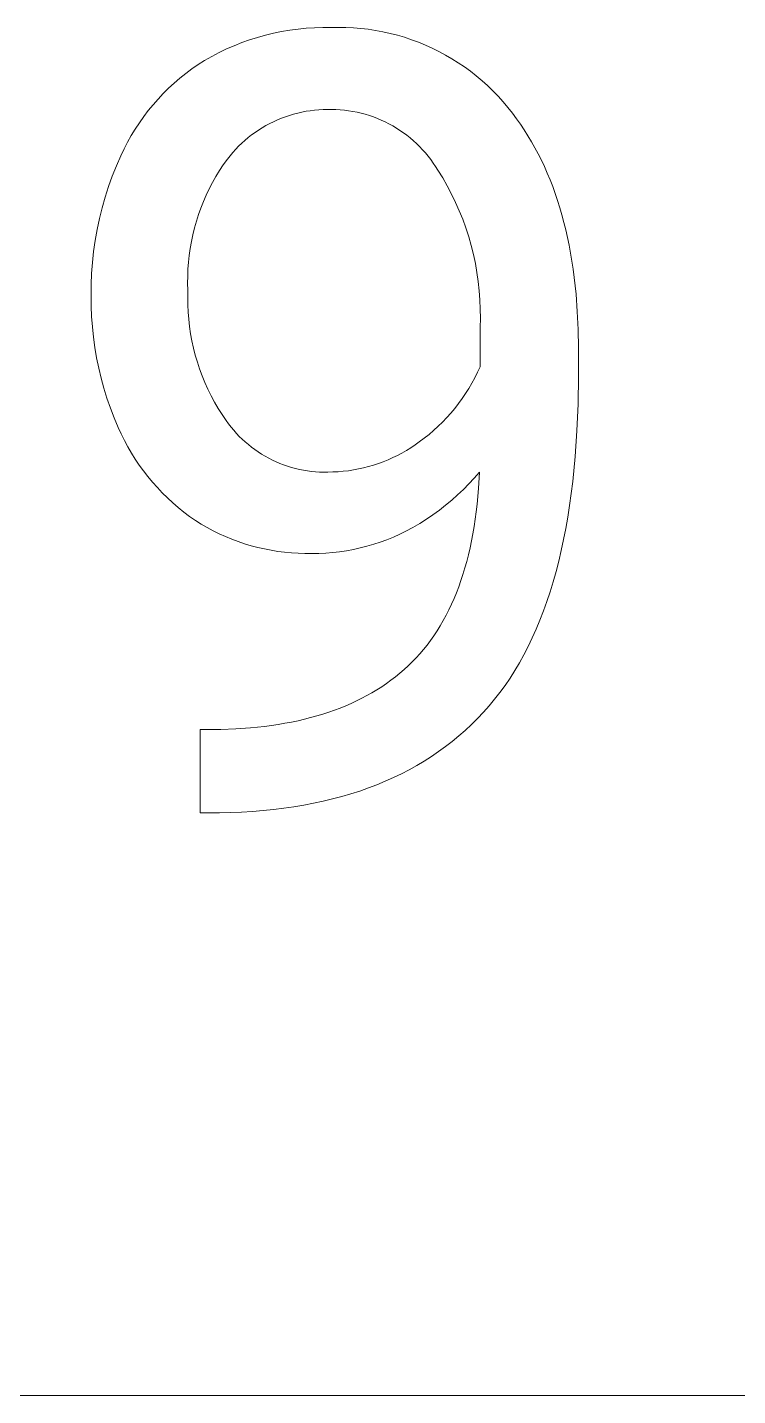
# Model space of a CAD drawing. Header units: millimetres. Extents: x -1576 to 3664, y -445 to 3215.
# Drawn here: x 2837.6 to 2883.2, y -152.5 to -64.8 of the extents above; entities that cross this region are included whole.
import ezdxf

# ---------------------------------------------------------------- set-up
doc = ezdxf.new("R2010")
doc.units = ezdxf.units.MM
doc.header["$MEASUREMENT"] = 0
doc.layers.add('Domyślny', color=7, linetype='Continuous', true_color=0x000000)

msp = doc.modelspace()

# ---------------------------------------------------------------- linework, layer by layer
at = {"layer": 'Domyślny', "color": 18, "lineweight": 15, "true_color": 0x000000}
for p, q in [((2854.985, -64.906), (2855.513, -64.854)), ((2855.513, -64.854), (2856.043, -64.82)), ((2856.043, -64.82), (2856.574, -64.805)), ((2856.574, -64.805), (2857.104, -64.808)), ((2857.104, -64.808), (2857.582, -64.797)), ((2857.582, -64.797), (2858.059, -64.803)), ((2858.059, -64.803), (2858.535, -64.826)), ((2858.535, -64.826), (2859.011, -64.864)), ((2859.011, -64.864), (2859.485, -64.919)), ((2851.382, -65.777), (2851.883, -65.599)), ((2851.883, -65.599), (2852.389, -65.439)), ((2852.389, -65.439), (2852.9, -65.296)), ((2852.9, -65.296), (2853.416, -65.171)), ((2853.416, -65.171), (2853.936, -65.065)), ((2853.936, -65.065), (2854.459, -64.976)), ((2854.459, -64.976), (2854.985, -64.906)), ((2859.485, -64.919), (2859.957, -64.991)), ((2859.957, -64.991), (2860.426, -65.078)), ((2860.426, -65.078), (2860.892, -65.182)), ((2860.892, -65.182), (2861.354, -65.301)), ((2861.354, -65.301), (2861.812, -65.436)), ((2861.812, -65.436), (2862.265, -65.587)), ((2862.265, -65.587), (2862.712, -65.753)), ((2862.712, -65.753), (2863.154, -65.935)), ((2849.453, -66.658), (2849.923, -66.412)), ((2849.923, -66.412), (2850.402, -66.184)), ((2850.402, -66.184), (2850.889, -65.972)), ((2850.889, -65.972), (2851.382, -65.777)), ((2863.154, -65.935), (2863.588, -66.132)), ((2863.588, -66.132), (2864.016, -66.343)), ((2864.016, -66.343), (2864.437, -66.569)), ((2864.437, -66.569), (2864.849, -66.809)), ((2847.796, -67.748), (2848.185, -67.458)), ((2848.185, -67.458), (2848.583, -67.181)), ((2848.583, -67.181), (2848.991, -66.919)), ((2848.991, -66.919), (2849.453, -66.658)), ((2864.849, -66.809), (2865.253, -67.064)), ((2865.253, -67.064), (2865.648, -67.332)), ((2865.648, -67.332), (2866.033, -67.613)), ((2846.695, -68.697), (2847.051, -68.368)), ((2847.051, -68.368), (2847.418, -68.052)), ((2847.418, -68.052), (2847.796, -67.748)), ((2866.033, -67.613), (2866.409, -67.908)), ((2866.409, -67.908), (2866.774, -68.215)), ((2866.774, -68.215), (2867.129, -68.534)), ((2846.018, -69.392), (2846.35, -69.039)), ((2846.35, -69.039), (2846.695, -68.697)), ((2867.129, -68.534), (2867.472, -68.866)), ((2867.472, -68.866), (2867.804, -69.209)), ((2867.804, -69.209), (2868.123, -69.564)), ((2845.098, -70.518), (2845.391, -70.132)), ((2845.391, -70.132), (2845.698, -69.757)), ((2845.698, -69.757), (2846.018, -69.392)), ((2855.771, -70.137), (2855.501, -70.179)), ((2856.044, -70.103), (2855.771, -70.137)), ((2856.317, -70.078), (2856.044, -70.103)), ((2856.591, -70.063), (2856.317, -70.078)), ((2856.865, -70.057), (2856.591, -70.063)), ((2857.139, -70.06), (2856.865, -70.057)), ((2857.412, -70.066), (2857.139, -70.06)), ((2857.685, -70.082), (2857.412, -70.066)), ((2857.957, -70.106), (2857.685, -70.082)), ((2858.228, -70.141), (2857.957, -70.106)), ((2858.498, -70.184), (2858.228, -70.141)), ((2868.123, -69.564), (2868.431, -69.929)), ((2868.431, -69.929), (2868.725, -70.304)), ((2844.552, -71.319), (2844.818, -70.914)), ((2844.818, -70.914), (2845.098, -70.518)), ((2853.17, -70.966), (2852.929, -71.096)), ((2853.416, -70.844), (2853.17, -70.966)), ((2853.666, -70.731), (2853.416, -70.844)), ((2853.919, -70.626), (2853.666, -70.731)), ((2854.176, -70.529), (2853.919, -70.626)), ((2854.436, -70.442), (2854.176, -70.529)), ((2854.699, -70.363), (2854.436, -70.442)), ((2854.964, -70.293), (2854.699, -70.363)), ((2855.231, -70.232), (2854.964, -70.293)), ((2855.501, -70.179), (2855.231, -70.232)), ((2858.766, -70.237), (2858.498, -70.184)), ((2859.032, -70.298), (2858.766, -70.237)), ((2859.296, -70.369), (2859.032, -70.298)), ((2859.557, -70.449), (2859.296, -70.369)), ((2859.815, -70.538), (2859.557, -70.449)), ((2860.07, -70.635), (2859.815, -70.538)), ((2860.322, -70.742), (2860.07, -70.635)), ((2860.57, -70.856), (2860.322, -70.742)), ((2860.814, -70.98), (2860.57, -70.856)), ((2861.053, -71.111), (2860.814, -70.98)), ((2868.725, -70.304), (2868.986, -70.653)), ((2868.986, -70.653), (2869.239, -71.01)), ((2869.239, -71.01), (2869.483, -71.375)), ((2844.063, -72.157), (2844.3, -71.734)), ((2844.3, -71.734), (2844.552, -71.319)), ((2851.795, -71.865), (2851.584, -72.041)), ((2852.011, -71.696), (2851.795, -71.865)), ((2852.233, -71.534), (2852.011, -71.696)), ((2852.46, -71.381), (2852.233, -71.534)), ((2852.692, -71.235), (2852.46, -71.381)), ((2852.929, -71.096), (2852.692, -71.235)), ((2861.288, -71.251), (2861.053, -71.111)), ((2861.518, -71.398), (2861.288, -71.251)), ((2861.742, -71.554), (2861.518, -71.398)), ((2861.962, -71.717), (2861.742, -71.554)), ((2862.175, -71.887), (2861.962, -71.717)), ((2862.383, -72.065), (2862.175, -71.887)), ((2869.483, -71.375), (2869.718, -71.747)), ((2869.718, -71.747), (2869.946, -72.127)), ((2843.634, -73.026), (2843.841, -72.588)), ((2843.841, -72.588), (2844.063, -72.157)), ((2850.99, -72.609), (2850.805, -72.812)), ((2851.182, -72.413), (2850.99, -72.609)), ((2851.38, -72.223), (2851.182, -72.413)), ((2851.584, -72.041), (2851.38, -72.223)), ((2862.584, -72.249), (2862.383, -72.065)), ((2862.779, -72.441), (2862.584, -72.249)), ((2862.967, -72.639), (2862.779, -72.441)), ((2863.148, -72.843), (2862.967, -72.639)), ((2869.946, -72.127), (2870.165, -72.515)), ((2870.165, -72.515), (2870.375, -72.911)), ((2843.347, -73.677), (2843.634, -73.026)), ((2850.199, -73.601), (2849.953, -73.976)), ((2850.456, -73.235), (2850.199, -73.601)), ((2850.627, -73.021), (2850.456, -73.235)), ((2850.805, -72.812), (2850.627, -73.021)), ((2863.322, -73.053), (2863.148, -72.843)), ((2863.489, -73.27), (2863.322, -73.053)), ((2863.649, -73.492), (2863.489, -73.27)), ((2863.8, -73.719), (2863.649, -73.492)), ((2870.375, -72.911), (2870.578, -73.314)), ((2870.578, -73.314), (2870.772, -73.725)), ((2842.841, -75.006), (2843.083, -74.337)), ((2843.083, -74.337), (2843.347, -73.677)), ((2849.721, -74.358), (2849.502, -74.749)), ((2849.953, -73.976), (2849.721, -74.358)), ((2863.944, -73.951), (2863.8, -73.719)), ((2864.255, -74.452), (2863.944, -73.951)), ((2864.547, -74.964), (2864.255, -74.452)), ((2870.772, -73.725), (2870.957, -74.144)), ((2870.957, -74.144), (2871.135, -74.571)), ((2842.623, -75.683), (2842.841, -75.006)), ((2849.296, -75.146), (2849.103, -75.55)), ((2849.502, -74.749), (2849.296, -75.146)), ((2864.822, -75.485), (2864.547, -74.964)), ((2871.135, -74.571), (2871.304, -75.005)), ((2871.304, -75.005), (2871.464, -75.448)), ((2842.428, -76.366), (2842.623, -75.683)), ((2848.924, -75.96), (2848.76, -76.377)), ((2849.103, -75.55), (2848.924, -75.96)), ((2865.079, -76.015), (2864.822, -75.485)), ((2865.318, -76.554), (2865.079, -76.015)), ((2871.464, -75.448), (2871.617, -75.898)), ((2871.617, -75.898), (2871.761, -76.356)), ((2842.109, -77.752), (2842.256, -77.057)), ((2842.256, -77.057), (2842.428, -76.366)), ((2848.609, -76.798), (2848.473, -77.225)), ((2848.76, -76.377), (2848.609, -76.798)), ((2865.538, -77.101), (2865.318, -76.554)), ((2865.739, -77.655), (2865.538, -77.101)), ((2871.761, -76.356), (2871.897, -76.821)), ((2871.897, -76.821), (2872.024, -77.295)), ((2841.985, -78.453), (2842.109, -77.752)), ((2848.351, -77.655), (2848.244, -78.09)), ((2848.473, -77.225), (2848.351, -77.655)), ((2865.921, -78.216), (2865.739, -77.655)), ((2872.024, -77.295), (2872.143, -77.776)), ((2872.143, -77.776), (2872.254, -78.265)), ((2841.886, -79.157), (2841.985, -78.453)), ((2848.152, -78.528), (2848.075, -78.969)), ((2848.244, -78.09), (2848.152, -78.528)), ((2866.083, -78.783), (2865.921, -78.216)), ((2866.226, -79.355), (2866.083, -78.783)), ((2872.254, -78.265), (2872.357, -78.761)), ((2872.357, -78.761), (2872.452, -79.266)), ((2841.811, -79.864), (2841.886, -79.157)), ((2848.012, -79.412), (2847.965, -79.857)), ((2848.075, -78.969), (2848.012, -79.412)), ((2866.349, -79.931), (2866.226, -79.355)), ((2872.452, -79.266), (2872.538, -79.778)), ((2872.538, -79.778), (2872.616, -80.298)), ((2841.734, -81.284), (2841.76, -80.573)), ((2841.76, -80.573), (2841.811, -79.864)), ((2847.932, -80.304), (2847.915, -80.751)), ((2847.965, -79.857), (2847.932, -80.304)), ((2866.452, -80.511), (2866.349, -79.931)), ((2866.536, -81.095), (2866.452, -80.511)), ((2872.616, -80.298), (2872.686, -80.826)), ((2841.732, -81.995), (2841.734, -81.284)), ((2847.915, -80.751), (2847.913, -81.198)), ((2847.913, -81.198), (2847.926, -81.646)), ((2866.599, -81.681), (2866.536, -81.095)), ((2872.686, -80.826), (2872.8, -81.905)), ((2841.735, -82.663), (2841.732, -81.995)), ((2847.926, -81.646), (2847.915, -82.112)), ((2847.915, -82.112), (2847.921, -82.579)), ((2866.642, -82.269), (2866.599, -81.681)), ((2866.664, -82.858), (2866.642, -82.269)), ((2872.8, -81.905), (2872.882, -83.014)), ((2841.76, -83.331), (2841.735, -82.663)), ((2847.921, -82.579), (2847.942, -83.046)), ((2847.942, -83.046), (2847.979, -83.511)), ((2866.667, -83.447), (2866.664, -82.858)), ((2872.882, -83.014), (2872.932, -84.155)), ((2841.807, -83.997), (2841.76, -83.331)), ((2841.876, -84.662), (2841.807, -83.997)), ((2847.979, -83.511), (2848.032, -83.975)), ((2848.032, -83.975), (2848.102, -84.436)), ((2866.649, -84.036), (2866.667, -83.447)), ((2866.649, -86.549), (2866.649, -84.036)), ((2872.932, -84.155), (2872.948, -85.328)), ((2841.967, -85.323), (2841.876, -84.662)), ((2848.102, -84.436), (2848.187, -84.895)), ((2848.187, -84.895), (2848.287, -85.351)), ((2842.079, -85.982), (2841.967, -85.323)), ((2848.287, -85.351), (2848.404, -85.803)), ((2848.404, -85.803), (2848.535, -86.251)), ((2872.948, -85.328), (2872.948, -87.16)), ((2842.213, -86.637), (2842.079, -85.982)), ((2842.369, -87.286), (2842.213, -86.637)), ((2848.535, -86.251), (2848.683, -86.694)), ((2848.683, -86.694), (2848.845, -87.132)), ((2866.487, -86.905), (2866.649, -86.549)), ((2842.545, -87.931), (2842.369, -87.286)), ((2848.845, -87.132), (2849.022, -87.563)), ((2849.022, -87.563), (2849.214, -87.989)), ((2865.929, -87.939), (2866.126, -87.601)), ((2866.126, -87.601), (2866.312, -87.256)), ((2866.312, -87.256), (2866.487, -86.905)), ((2872.948, -87.16), (2872.926, -88.938)), ((2842.743, -88.569), (2842.545, -87.931)), ((2842.961, -89.2), (2842.743, -88.569)), ((2849.214, -87.989), (2849.421, -88.408)), ((2849.421, -88.408), (2849.641, -88.819)), ((2865.501, -88.595), (2865.72, -88.271)), ((2865.72, -88.271), (2865.929, -87.939)), ((2843.2, -89.824), (2842.961, -89.2)), ((2849.641, -88.819), (2849.876, -89.222)), ((2849.876, -89.222), (2850.125, -89.617)), ((2864.778, -89.521), (2865.029, -89.22)), ((2865.029, -89.22), (2865.27, -88.911)), ((2865.27, -88.911), (2865.501, -88.595)), ((2872.926, -88.938), (2872.859, -90.656)), ((2843.459, -90.44), (2843.2, -89.824)), ((2850.125, -89.617), (2850.387, -90.004)), ((2850.387, -90.004), (2850.54, -90.217)), ((2850.54, -90.217), (2850.7, -90.424)), ((2863.966, -90.369), (2864.246, -90.095)), ((2864.246, -90.095), (2864.517, -89.812)), ((2864.517, -89.812), (2864.778, -89.521)), ((2843.651, -90.861), (2843.459, -90.44)), ((2843.857, -91.275), (2843.651, -90.861)), ((2850.7, -90.424), (2850.867, -90.626)), ((2850.867, -90.626), (2851.041, -90.822)), ((2851.041, -90.822), (2851.222, -91.012)), ((2851.222, -91.012), (2851.409, -91.195)), ((2851.409, -91.195), (2851.602, -91.373)), ((2862.758, -91.365), (2863.072, -91.131)), ((2863.072, -91.131), (2863.378, -90.887)), ((2863.378, -90.887), (2863.676, -90.633)), ((2863.676, -90.633), (2863.966, -90.369)), ((2872.859, -90.656), (2872.747, -92.313)), ((2844.077, -91.682), (2843.857, -91.275)), ((2844.309, -92.081), (2844.077, -91.682)), ((2844.555, -92.473), (2844.309, -92.081)), ((2851.602, -91.373), (2851.802, -91.543)), ((2851.802, -91.543), (2852.006, -91.707)), ((2852.006, -91.707), (2852.217, -91.863)), ((2852.217, -91.863), (2852.432, -92.012)), ((2852.432, -92.012), (2852.653, -92.154)), ((2861.354, -92.234), (2861.646, -92.079)), ((2861.646, -92.079), (2861.933, -91.914)), ((2861.933, -91.914), (2862.214, -91.741)), ((2862.214, -91.741), (2862.489, -91.557)), ((2862.489, -91.557), (2862.758, -91.365)), ((2844.814, -92.856), (2844.555, -92.473)), ((2845.085, -93.23), (2844.814, -92.856)), ((2852.653, -92.154), (2852.878, -92.288)), ((2852.878, -92.288), (2853.108, -92.415)), ((2853.108, -92.415), (2853.342, -92.533)), ((2853.342, -92.533), (2853.579, -92.644)), ((2853.579, -92.644), (2853.821, -92.746)), ((2853.821, -92.746), (2854.065, -92.84)), ((2854.065, -92.84), (2854.313, -92.925)), ((2854.313, -92.925), (2854.564, -93.002)), ((2859.188, -93.031), (2859.508, -92.949)), ((2859.508, -92.949), (2859.825, -92.855)), ((2859.825, -92.855), (2860.139, -92.752)), ((2860.139, -92.752), (2860.449, -92.638)), ((2860.449, -92.638), (2860.755, -92.513)), ((2860.755, -92.513), (2861.057, -92.378)), ((2861.057, -92.378), (2861.354, -92.234)), ((2872.747, -92.313), (2872.591, -93.909)), ((2845.369, -93.595), (2845.085, -93.23)), ((2845.664, -93.951), (2845.369, -93.595)), ((2854.564, -93.002), (2854.817, -93.071)), ((2854.817, -93.071), (2855.072, -93.131)), ((2855.072, -93.131), (2855.329, -93.182)), ((2855.329, -93.182), (2855.588, -93.224)), ((2855.588, -93.224), (2855.848, -93.257)), ((2855.848, -93.257), (2856.109, -93.282)), ((2856.109, -93.282), (2856.371, -93.297)), ((2856.371, -93.297), (2856.633, -93.304)), ((2856.633, -93.304), (2856.895, -93.302)), ((2856.895, -93.302), (2857.225, -93.296)), ((2857.225, -93.296), (2857.556, -93.279)), ((2857.556, -93.279), (2857.885, -93.252)), ((2857.885, -93.252), (2858.213, -93.213)), ((2858.213, -93.213), (2858.54, -93.163)), ((2858.54, -93.163), (2858.865, -93.103)), ((2858.865, -93.103), (2859.188, -93.031)), ((2866.282, -93.685), (2865.938, -94.057)), ((2866.614, -93.302), (2866.282, -93.685)), ((2866.553, -94.344), (2866.614, -93.302)), ((2845.971, -94.297), (2845.664, -93.951)), ((2846.289, -94.632), (2845.971, -94.297)), ((2846.618, -94.957), (2846.289, -94.632)), ((2865.581, -94.417), (2865.214, -94.766)), ((2865.938, -94.057), (2865.581, -94.417)), ((2866.462, -95.351), (2866.553, -94.344)), ((2872.591, -93.909), (2872.39, -95.444)), ((2846.958, -95.27), (2846.618, -94.957)), ((2847.308, -95.573), (2846.958, -95.27)), ((2847.668, -95.863), (2847.308, -95.573)), ((2864.445, -95.427), (2864.044, -95.738)), ((2864.835, -95.103), (2864.445, -95.427)), ((2865.214, -94.766), (2864.835, -95.103)), ((2866.405, -95.842), (2866.462, -95.351)), ((2872.39, -95.444), (2872.273, -96.188)), ((2848.037, -96.142), (2847.668, -95.863)), ((2848.415, -96.408), (2848.037, -96.142)), ((2848.785, -96.639), (2848.415, -96.408)), ((2863.214, -96.32), (2862.786, -96.59)), ((2863.634, -96.035), (2863.214, -96.32)), ((2864.044, -95.738), (2863.634, -96.035)), ((2866.269, -96.796), (2866.341, -96.323)), ((2866.341, -96.323), (2866.405, -95.842)), ((2872.273, -96.188), (2872.145, -96.917)), ((2849.163, -96.857), (2848.785, -96.639)), ((2849.548, -97.063), (2849.163, -96.857)), ((2849.94, -97.256), (2849.548, -97.063)), ((2850.338, -97.436), (2849.94, -97.256)), ((2861.501, -97.285), (2861.093, -97.468)), ((2861.903, -97.088), (2861.501, -97.285)), ((2862.348, -96.846), (2861.903, -97.088)), ((2862.786, -96.59), (2862.348, -96.846)), ((2866.102, -97.715), (2866.189, -97.26)), ((2866.189, -97.26), (2866.269, -96.796)), ((2872.145, -96.917), (2872.005, -97.631)), ((2850.741, -97.603), (2850.338, -97.436)), ((2851.15, -97.756), (2850.741, -97.603)), ((2851.564, -97.896), (2851.15, -97.756)), ((2851.982, -98.022), (2851.564, -97.896)), ((2852.404, -98.134), (2851.982, -98.022)), ((2852.829, -98.232), (2852.404, -98.134)), ((2858.97, -98.167), (2858.533, -98.263)), ((2859.404, -98.057), (2858.97, -98.167)), ((2859.833, -97.931), (2859.404, -98.057)), ((2860.258, -97.791), (2859.833, -97.931)), ((2860.678, -97.637), (2860.258, -97.791)), ((2861.093, -97.468), (2860.678, -97.637)), ((2865.906, -98.598), (2866.008, -98.161)), ((2866.008, -98.161), (2866.102, -97.715)), ((2872.005, -97.631), (2871.854, -98.33)), ((2853.258, -98.316), (2852.829, -98.232)), ((2853.689, -98.386), (2853.258, -98.316)), ((2854.122, -98.441), (2853.689, -98.386)), ((2854.557, -98.482), (2854.122, -98.441)), ((2854.992, -98.509), (2854.557, -98.482)), ((2855.429, -98.521), (2854.992, -98.509)), ((2855.865, -98.519), (2855.429, -98.521)), ((2856.313, -98.514), (2855.865, -98.519)), ((2856.76, -98.495), (2856.313, -98.514)), ((2857.206, -98.46), (2856.76, -98.495)), ((2857.651, -98.409), (2857.206, -98.46)), ((2858.093, -98.344), (2857.651, -98.409)), ((2858.533, -98.263), (2858.093, -98.344)), ((2865.679, -99.446), (2865.796, -99.027)), ((2865.796, -99.027), (2865.906, -98.598)), ((2871.692, -99.013), (2871.519, -99.681)), ((2871.854, -98.33), (2871.692, -99.013)), ((2865.423, -100.259), (2865.555, -99.857)), ((2865.555, -99.857), (2865.679, -99.446)), ((2871.519, -99.681), (2871.335, -100.334)), ((2865.137, -101.036), (2865.283, -100.652)), ((2865.283, -100.652), (2865.423, -100.259)), ((2871.335, -100.334), (2871.139, -100.972)), ((2864.821, -101.777), (2864.982, -101.411)), ((2864.982, -101.411), (2865.137, -101.036)), ((2870.933, -101.594), (2870.715, -102.201)), ((2871.139, -100.972), (2870.933, -101.594)), ((2864.291, -102.823), (2864.475, -102.483)), ((2864.475, -102.483), (2864.651, -102.135)), ((2864.651, -102.135), (2864.821, -101.777)), ((2870.715, -102.201), (2870.486, -102.793)), ((2863.694, -103.788), (2863.9, -103.475)), ((2863.9, -103.475), (2864.099, -103.153)), ((2864.099, -103.153), (2864.291, -102.823)), ((2870.245, -103.369), (2869.994, -103.93)), ((2870.486, -102.793), (2870.245, -103.369)), ((2863.259, -104.386), (2863.48, -104.091)), ((2863.48, -104.091), (2863.694, -103.788)), ((2869.994, -103.93), (2869.731, -104.476)), ((2862.3, -105.475), (2862.551, -105.216)), ((2862.551, -105.216), (2862.794, -104.949)), ((2862.794, -104.949), (2863.03, -104.672)), ((2863.03, -104.672), (2863.259, -104.386)), ((2869.457, -105.006), (2869.172, -105.521)), ((2869.731, -104.476), (2869.457, -105.006)), ((2861.505, -106.198), (2861.777, -105.965)), ((2861.777, -105.965), (2862.042, -105.725)), ((2862.042, -105.725), (2862.3, -105.475)), ((2868.875, -106.021), (2868.568, -106.506)), ((2869.172, -105.521), (2868.875, -106.021)), ((2860.345, -107.057), (2860.645, -106.853)), ((2860.645, -106.853), (2860.939, -106.642)), ((2860.939, -106.642), (2861.225, -106.424)), ((2861.225, -106.424), (2861.505, -106.198)), ((2868.249, -106.975), (2867.919, -107.429)), ((2868.568, -106.506), (2868.249, -106.975)), ((2858.736, -107.966), (2859.072, -107.799)), ((2859.072, -107.799), (2859.401, -107.624)), ((2859.401, -107.624), (2859.722, -107.443)), ((2859.722, -107.443), (2860.037, -107.253)), ((2860.037, -107.253), (2860.345, -107.057)), ((2867.577, -107.867), (2867.225, -108.29)), ((2867.919, -107.429), (2867.577, -107.867)), ((2856.571, -108.817), (2856.949, -108.694)), ((2856.949, -108.694), (2857.321, -108.563)), ((2857.321, -108.563), (2857.685, -108.425)), ((2857.685, -108.425), (2858.043, -108.279)), ((2858.043, -108.279), (2858.393, -108.127)), ((2858.393, -108.127), (2858.736, -107.966)), ((2866.861, -108.701), (2866.485, -109.099)), ((2867.225, -108.29), (2866.861, -108.701)), ((2852.394, -109.65), (2852.844, -109.6)), ((2852.844, -109.6), (2853.286, -109.542)), ((2853.286, -109.542), (2853.722, -109.477)), ((2853.722, -109.477), (2854.15, -109.405)), ((2854.15, -109.405), (2854.571, -109.325)), ((2854.571, -109.325), (2854.986, -109.238)), ((2854.986, -109.238), (2855.393, -109.144)), ((2855.393, -109.144), (2855.792, -109.042)), ((2855.792, -109.042), (2856.185, -108.933)), ((2856.185, -108.933), (2856.571, -108.817)), ((2866.099, -109.485), (2865.701, -109.857)), ((2866.485, -109.099), (2866.099, -109.485)), ((2848.711, -115.148), (2848.711, -109.791)), ((2848.711, -109.791), (2850.038, -109.791)), ((2850.038, -109.791), (2851.001, -109.756)), ((2851.001, -109.756), (2851.937, -109.693)), ((2851.937, -109.693), (2852.394, -109.65)), ((2865.292, -110.217), (2864.871, -110.565)), ((2865.701, -109.857), (2865.292, -110.217)), ((2863.996, -111.222), (2863.541, -111.531)), ((2864.439, -110.9), (2863.996, -111.222)), ((2864.871, -110.565), (2864.439, -110.9)), ((2862.597, -112.112), (2862.109, -112.383)), ((2863.075, -111.828), (2862.597, -112.112)), ((2863.541, -111.531), (2863.075, -111.828)), ((2860.574, -113.121), (2860.04, -113.342)), ((2861.097, -112.888), (2860.574, -113.121)), ((2861.609, -112.642), (2861.097, -112.888)), ((2862.109, -112.383), (2861.609, -112.642)), ((2858.37, -113.927), (2857.79, -114.097)), ((2858.938, -113.745), (2858.37, -113.927)), ((2859.495, -113.55), (2858.938, -113.745)), ((2860.04, -113.342), (2859.495, -113.55)), ((2854.074, -114.851), (2853.415, -114.932)), ((2854.722, -114.757), (2854.074, -114.851)), ((2855.358, -114.65), (2854.722, -114.757)), ((2855.983, -114.531), (2855.358, -114.65)), ((2856.597, -114.399), (2855.983, -114.531)), ((2857.199, -114.255), (2856.597, -114.399)), ((2857.79, -114.097), (2857.199, -114.255)), ((2849.95, -115.148), (2848.711, -115.148)), ((2850.666, -115.13), (2849.95, -115.148)), ((2851.37, -115.099), (2850.666, -115.13)), ((2852.063, -115.056), (2851.37, -115.099)), ((2852.745, -115), (2852.063, -115.056)), ((2853.415, -114.932), (2852.745, -115)), ((1684.04, -152.499), (3664.239, -152.499))]:
    msp.add_line(p, q, dxfattribs=at)

doc.saveas('drawing.dxf')
